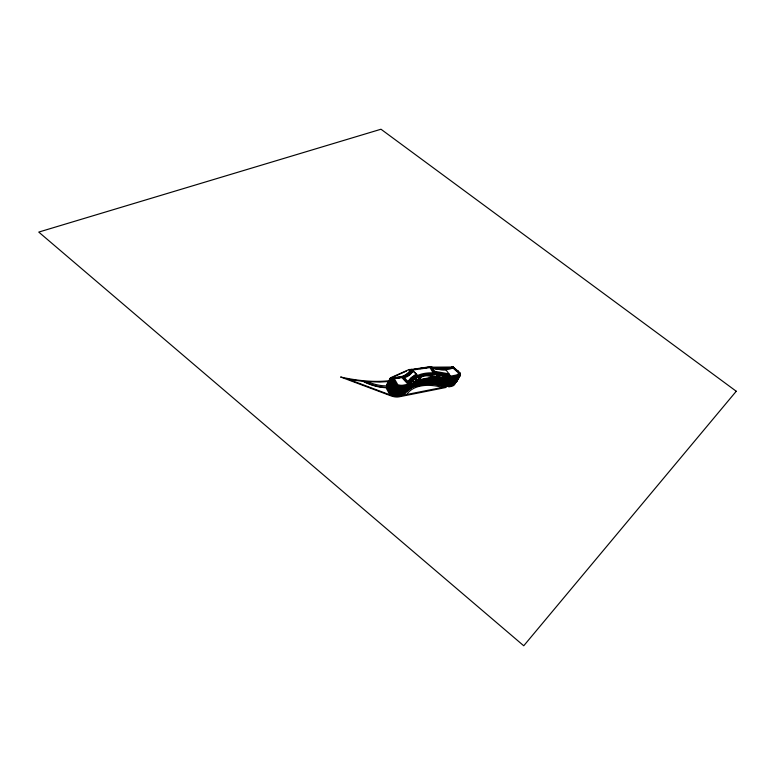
<?xml version="1.0" encoding="UTF-8"?>
<svg xmlns="http://www.w3.org/2000/svg" width="775" height="775" viewBox="0 0 775 775"><rect width="100%" height="100%" fill="white"/><g stroke="black" fill="none" stroke-linecap="round" stroke-linejoin="round"><path stroke-width="1.16" d="M458.287 371.118L457.647 370.566M410.924 369.53L429.96 366.74A34.73 18.891 28.9 0 0 444.966 368.764L445.344 368.735A34.73 18.891 28.9 0 0 452.891 366.778L460.069 373.027L459.691 373.686A11.712 6.452 29.9 0 1 456.194 376.669M386.996 387.878L388.004 385.718M391.695 378.878L392.373 377.628A37.568 21.245 27.5 0 0 410.953 369.481M406.245 390.9A50.453 29.421 30.9 0 0 403.3 395.182L398.534 396.132A12.071 7.053 28.5 0 1 390.988 395.221L386.919 387.733L388.256 385.873M388.672 386.957L387.665 389.118L388.856 386.967M389.767 384.952L390.852 382.937M389.844 385.097L391.026 382.947M387.849 389.118L388.934 387.113M391.859 384.778L388.847 390.958L391.569 385.931M392.944 382.772L394.213 380.757L393.032 382.918M388.662 390.958L392.034 384.778M393.206 382.918L394.117 380.903M389.844 392.799L395.134 382.753M396.248 384.448L390.852 394.649M392.073 393.235L388.982 387.665L392.073 393.235A12.08 7.043 28.5 0 0 394.088 393.865M393.051 392.906A12.09 7.033 28.5 0 1 392.382 392.663L392.412 392.605A12.09 7.033 28.5 0 0 393.08 392.847M406.061 390.213A50.549 29.343 30.9 0 0 405.054 392.024L400.278 392.964A12.09 7.033 28.5 0 1 392.722 392.043L396.5 385.107L392.373 377.628A37.51 21.206 27.5 0 0 401.043 376.64L408.851 385.146L403.155 395.211L408.822 385.204A50.772 29.179 30.8 0 1 417.909 376.573L421.242 375.245A50.772 29.179 30.8 0 1 432.963 373.724M393.613 393.71L392.315 395.667L393.4 393.526M394.504 391.511L395.599 389.505M392.315 395.667L393.593 393.574M394.514 391.646L395.793 389.554M396.713 387.626L397.992 385.533L396.907 387.684M394.707 391.704L395.812 389.689M416.514 374.054L410.857 377.832L407.447 382.385L403.533 378.132L404.298 377.183A40.184 22.688 27.5 0 0 413.027 370.973L416.514 374.054L408.212 381.126M400.307 386.018L394.669 396.18L397.914 390.009M394.669 396.18L398.108 390.038M404.172 378.82L404.637 377.968M397.74 396.093L403.417 386.057L398.001 396.219M397.846 396.238L403.417 386.057M413.094 370.867L412.562 371.816A40.164 22.707 27.5 0 1 410.915 373.831M407.447 382.385L407.921 381.542L403.998 377.28M400.433 395.589L403.746 389.583M400.588 395.56L403.901 389.554M400.549 395.734L406.071 385.727M459.74 373.87L458.567 375.885M403.039 395.076L406.342 389.079M407.447 387.083L408.706 385.059M416.214 373.773L416.049 374.897M414.548 379.827L415.758 377.783M415.962 379.033L417.173 376.989M418.18 376.95L418.558 376.282M418.345 376.892L418.723 376.214M422.249 376.737L423.353 374.771M423.654 376.253L424.903 374.257L423.77 376.388M429.156 367.205L429.505 366.594L433.574 373.686L432.799 374.974M425.727 375.962L426.986 373.976M432.276 368.009L434.126 371.225L448.967 373.85L448.493 374.674L433.651 372.058L431.811 368.842L432.547 368.077A37.239 20.227 28.9 0 0 445.858 369.733L445.964 369.723M432.479 370.004L432.944 369.171M433.351 371.535L433.826 370.702M433.651 372.058L434.126 371.225M433.322 374.441L433.7 373.773M436.577 375.923L437.681 373.967M439.803 382.995L438.514 384.904L439.59 382.821M438.698 384.933L439.764 382.86M445.189 377.483L446.303 375.546M452.203 367.97L452.891 366.778L460.04 373.085A11.712 6.452 29.9 0 1 456.543 376.069L450.885 385.718L454.121 379.798M444.182 383.974L443.087 386.037L444.366 384.022M445.499 382.22L446.613 380.273M447.727 378.336L448.822 376.272M454.46 382.685A11.644 6.51 29.9 0 1 450.953 385.708L445.499 386.628L451.224 376.921L445.615 386.773A50.453 29.421 30.9 0 0 427.412 383.557M447.698 383.596L448.018 383.053M448.396 382.395L448.744 381.794M449.083 381.193L454.46 379.663A11.693 6.471 29.9 0 0 455.739 379.237M449.781 379.992L450.101 379.45M450.827 378.19L451.525 376.979M453.811 376.592L448.221 386.25L453.627 376.573L456.582 376.011M455.235 377.871L456.494 375.914L450.885 385.718M456.591 378.859L453.142 384.7L456.436 378.733M457.463 376.882L458.664 374.887M457.618 376.999L458.577 374.955M405.199 392.179L400.307 392.906A12.09 7.033 28.5 0 1 394.766 392.615M407.902 373.23L407.979 373.424A37.558 21.254 27.5 0 1 407.514 373.86M416.737 383.296L405.325 391.811A4.698 2.732 28.8 0 1 403.562 392.305L394.843 393.099A0.978 0.572 28.6 0 1 393.642 392.402L387.432 384.206A1.443 0.843 28.3 0 1 387.645 383.296M415.419 384.671L404.957 392.479A4.698 2.732 28.8 0 1 403.194 392.983L394.465 393.778A0.978 0.572 28.6 0 1 393.264 393.08L387.064 384.894A1.443 0.843 28.3 0 1 387.277 383.974M416.059 384.516L404.647 393.041A4.689 2.732 28.8 0 1 402.884 393.545L394.155 394.339A0.978 0.572 28.6 0 1 392.954 393.652L386.764 385.456A1.443 0.843 28.3 0 1 386.977 384.545M417.463 380.99L407.011 388.769A4.708 2.722 28.8 0 1 405.248 389.263L396.519 390.038A0.978 0.572 28.6 0 1 395.308 389.341L389.089 381.145A1.453 0.843 28.3 0 1 389.302 380.234M418.103 380.845L406.701 389.331A4.708 2.722 28.8 0 1 404.938 389.825L396.199 390.6A0.978 0.572 28.6 0 1 394.998 389.912L388.779 381.717A1.453 0.843 28.3 0 1 388.992 380.806M416.776 382.22L406.323 390.009A4.698 2.722 28.8 0 1 404.56 390.503L395.831 391.278A0.978 0.572 28.6 0 1 394.63 390.59L388.411 382.395A1.443 0.843 28.3 0 1 388.624 381.484M416.466 382.782L406.013 390.571A4.698 2.732 28.8 0 1 404.25 391.065L395.521 391.85A0.978 0.572 28.6 0 1 394.32 391.162L388.11 382.966A1.443 0.843 28.3 0 1 388.323 382.056M416.097 383.451L405.645 391.249A4.698 2.732 28.8 0 1 403.872 391.743L395.153 392.528A0.978 0.572 28.6 0 1 393.952 391.84L387.742 383.644A1.443 0.843 28.3 0 1 387.955 382.734M420.05 378.355L407.698 387.529A4.708 2.722 28.8 0 1 405.935 388.013L397.197 388.779A0.978 0.572 28.6 0 1 395.996 388.091L389.757 379.895A1.453 0.843 28.3 0 1 389.97 378.985M419.74 378.907L407.388 388.091A4.708 2.722 28.8 0 1 405.616 388.585L396.887 389.35A0.978 0.572 28.6 0 1 395.686 388.653L389.457 380.467A1.453 0.843 28.3 0 1 389.67 379.556M392.489 377.347L390.338 378.307A1.453 0.843 28.3 0 0 390.125 379.207L396.364 387.403A0.978 0.572 28.6 0 0 397.575 388.101L406.303 387.335A4.708 2.722 28.8 0 0 408.076 386.841L421.377 376.979L421.106 376.166M394.63 376.388L406.429 371.118M418.878 377.125L420.554 376.476L418.839 377.183M403.533 378.132L403.833 378.035A40.164 22.707 27.5 0 0 404.211 377.9M413.211 385.282L430.997 381.746A1.259 0.717 29.6 0 0 431.229 381.658M411.719 386.076L430.687 382.298A1.259 0.717 29.6 0 0 431.094 381.688M411.351 386.744L430.319 382.957A1.259 0.717 29.6 0 0 430.735 382.424M411.041 387.306L430.009 383.509A1.259 0.717 29.6 0 0 430.387 382.811M451.505 384.749L446.138 385.863A50.482 29.402 30.9 0 0 434.543 383.15M414.577 382.821L432.373 379.324A1.259 0.717 29.6 0 0 432.75 378.626A1.259 0.717 29.6 0 0 433.128 377.968M413.085 383.615L432.062 379.876A1.259 0.717 29.6 0 0 432.295 379.789M413.898 384.051L431.685 380.535A1.259 0.717 29.6 0 0 432.111 380.157M413.588 384.613L431.375 381.087A1.259 0.717 29.6 0 0 431.752 380.389M450.159 382.588L453.104 382.007M450.12 382.637L453.065 382.056A11.673 6.481 29.9 0 0 455.38 380.961M396.374 393.671A12.09 7.033 28.5 0 0 399.939 393.584L404.744 392.586M449.432 383.838L452.406 383.199M452.067 383.799L446.691 384.904A50.511 29.372 30.9 0 0 443.872 384.051A50.511 29.372 30.9 0 1 446.729 384.855M449.083 384.439L452.028 383.848A11.654 6.491 29.9 0 0 454.625 382.482M448.56 385.34L446.168 385.814A50.482 29.402 30.9 0 0 436.848 383.46M399.048 395.202L403.853 394.194A50.482 29.402 30.9 0 1 405.451 391.52A50.511 29.372 30.9 0 0 404.366 393.264L399.6 394.204A12.08 7.043 28.5 0 1 394.756 394.02M415.642 380.922L433.438 377.444A1.269 0.707 29.6 0 0 433.816 376.747M414.073 381.823L433.06 378.103A1.269 0.707 29.6 0 0 433.467 377.793M413.763 382.385L432.75 378.655M401.305 391.104L403.213 390.736M448.454 381.852L453.792 380.806A11.683 6.481 29.9 0 0 455.419 380.234M450.817 381.445L453.762 380.864M448.105 382.453L450.498 381.988M400.966 391.724L405.761 390.736M453.443 381.407L448.076 382.511A50.588 29.314 30.9 0 0 445.257 381.649M400.617 392.344L405.422 391.356A50.511 29.372 30.9 0 0 404.395 393.206M447.417 383.654L449.81 383.189M415.952 380.36L433.748 376.882A1.269 0.707 29.6 0 0 434.155 376.282M446.39 377.774A50.714 29.227 30.8 0 1 450.159 378.897L455.535 377.812A11.703 6.462 29.9 0 0 458.345 376.224M452.552 378.442L455.497 377.871A11.703 6.462 29.9 0 0 458.374 376.175M452.203 379.043L455.187 378.413A11.693 6.462 29.9 0 0 456.804 377.842M407.137 388.256L402.332 389.234A12.119 7.014 28.5 0 1 394.756 388.304L392.189 383.625M451.854 379.643L454.809 379.072A11.693 6.471 29.9 0 0 457.153 377.919M402.022 389.806L405.838 389.06L401.993 389.864A12.119 7.014 28.5 0 1 400.317 389.98M449.403 380.651L451.505 380.244M452.522 379.992L454.489 379.614A11.693 6.471 29.9 0 0 455.768 379.178M406.449 389.496L401.644 390.484A12.109 7.014 28.5 0 1 400.53 390.629M403.242 390.677L401.334 391.046A12.109 7.023 28.5 0 1 396.451 390.91M436.964 374.654A50.753 29.198 30.8 0 1 450.856 377.696L456.233 376.611M408.163 386.396L403.358 387.364A12.138 7.004 28.5 0 1 399.784 387.432M452.9 377.842L455.884 377.212A11.703 6.452 29.9 0 0 458.471 375.865A11.703 6.452 29.9 0 1 455.845 377.27M402.671 388.614L406.497 387.878L402.709 388.556A12.129 7.004 28.5 0 1 399.135 388.633M404.046 386.115L408.851 385.146A50.772 29.179 30.8 0 1 417.938 376.514M437.313 374.044A50.772 29.179 30.8 0 1 451.205 377.086L453.627 376.573M419.837 368.551L422.133 368.202M425.572 367.67L427.868 367.321M414.199 369.336L416.504 369.007M419.924 368.571L422.259 368.193M425.678 367.757L427.984 367.427M389.331 380.699C373.037 382.482 356.539 380.554 340.603 376.999L390.92 395.841A13.068 7.634 28.5 0 0 399.096 396.829L446.071 387.452L445.906 386.715M389.438 381.455L379.857 382.075L363.998 381.484A36.822 21.128 27.4 0 0 388.488 387.335M430.135 367.176L451.873 367.04A0.988 0.543 29.9 0 1 452.852 367.447M392.518 377.687L396.471 385.165M429.573 382.734L432.324 382.831M428.168 380.893L447.369 382.986A5.115 2.858 30 0 0 449.316 382.782L456.456 380.912A3.662 2.034 30.2 0 0 457.608 379.469M427.848 381.445L447.059 383.538A5.115 2.868 30 0 0 448.996 383.325L456.146 381.455A3.662 2.034 30.2 0 0 457.114 379.363M429.883 382.366L446.681 384.187A5.115 2.868 30 0 0 448.618 383.983L455.768 382.104A3.662 2.034 30.2 0 0 456.853 380.341M425.969 382.521L446.361 384.739A5.115 2.868 30 0 0 448.308 384.526L455.448 382.647A3.662 2.034 30.2 0 0 456.543 380.883M429.912 377.793L449.142 379.924A5.125 2.858 30 0 0 451.079 379.721L458.228 377.871A3.672 2.025 30.2 0 0 459.197 375.778M430.735 378.588L448.754 380.583A5.125 2.858 30 0 0 450.701 380.38L457.851 378.52A3.672 2.025 30.2 0 0 459.003 377.086M429.224 379.014L448.444 381.135A5.125 2.858 30 0 0 450.391 380.932L457.531 379.062A3.672 2.034 30.2 0 0 458.5 376.979M430.048 379.808L448.066 381.784A5.125 2.858 30 0 0 450.004 381.581L457.153 379.721A3.662 2.034 30.2 0 0 458.238 377.958M427.335 380.099L447.747 382.337A5.125 2.858 30 0 0 449.694 382.133L456.833 380.263A3.662 2.034 30.2 0 0 457.628 377.832M431.423 377.377L449.452 379.382A5.134 2.848 30 0 0 451.399 379.178L458.548 377.328A3.672 2.025 30.2 0 0 459.633 375.565M431.811 368.842L432.082 368.91A37.219 20.247 28.9 0 0 433.051 369.162M421.193 375.468L421.687 376.418L408.386 386.279A4.708 2.722 28.8 0 1 406.623 386.773L397.885 387.529A0.978 0.572 28.6 0 1 396.684 386.832L390.435 378.646A1.453 0.843 28.3 0 1 390.648 377.735L408.88 369.607A2.073 1.172 28.8 0 1 410.75 369.82L410.585 370.15A37.558 21.254 27.5 0 1 409.045 372.387A37.558 21.254 27.5 0 0 410.614 370.092M453.685 368.144L457.86 371.632M418.548 376.33L411.089 369.21L410.682 369.956A2.238 1.269 28.8 0 0 410.314 370.053M451.089 376.95L451.205 377.086A50.772 29.179 30.8 0 0 437.342 373.996L432.934 373.782A50.772 29.179 30.8 0 0 421.203 375.303M448.008 386.299L448.822 386.89L451.321 386.405A12.516 6.994 29.9 0 0 455.322 383.092M429.321 366.672L429.931 366.798A34.73 18.891 28.9 0 0 452.862 366.827M423.915 374.761L450.149 378.171A5.134 2.848 30 0 0 452.096 377.968L459.246 376.127A3.672 2.025 30.2 0 0 459.527 373.037M423.605 375.313L449.829 378.723A5.134 2.848 30 0 0 451.777 378.52L458.926 376.669A3.672 2.025 30.2 0 0 460.011 374.916M445.199 368.755L451.234 377.037M392.005 378.307A37.558 21.254 27.5 0 0 392.45 378.316A37.558 21.254 27.5 0 1 392.034 378.248L396.122 385.795A12.138 6.994 28.5 0 0 403.707 386.744L408.512 385.766A50.753 29.198 30.8 0 1 417.599 377.134L420.893 375.856A50.753 29.198 30.8 0 1 432.615 374.335M393.245 381.688L395.783 386.425A12.138 7.004 28.5 0 0 396.461 386.667A12.138 7.004 28.5 0 1 395.812 386.367M392.382 381.377L395.473 386.996A12.129 7.004 28.5 0 0 397.498 387.626M391.84 380.496L395.444 387.054M393.041 383.935L395.105 387.674A12.129 7.004 28.5 0 0 396.48 388.072M392.228 383.567L394.795 388.246A12.119 7.014 28.5 0 0 402.361 389.186M392.402 385.127L394.446 388.866A12.119 7.014 28.5 0 0 395.124 389.108M392.363 385.185L394.417 388.924M390.522 382.937L394.078 389.554A12.109 7.014 28.5 0 0 395.424 389.999M392.237 387.306L393.739 390.174A12.109 7.023 28.5 0 0 395.114 390.571M389.844 384.187L393.4 390.803A12.1 7.023 28.5 0 0 395.444 391.375M392.063 389.496L393.09 391.365A12.1 7.033 28.5 0 0 394.436 391.811M392.034 389.544L393.061 391.423M389.176 385.427L392.722 392.043M390.881 389.796L392.382 392.663M410.43 374.296A40.164 22.707 27.5 0 1 409.927 374.742M409.655 374.964A40.164 22.707 27.5 0 1 407.631 376.34M407.311 376.524A40.164 22.707 27.5 0 1 406.332 377.028M404.938 377.628A40.164 22.707 27.5 0 1 404.579 377.774M404.085 386.066A12.148 6.994 28.5 0 1 396.5 385.107M438.388 369.384A35.979 19.569 28.9 0 0 445.596 369.636L445.983 369.607A35.979 19.569 28.9 0 0 452.929 367.97L458.713 373.133A10.453 5.754 29.9 0 1 455.816 375.148L450.769 376.117L441.585 373.782L432.44 372.843A52.09 29.944 30.8 0 0 420.408 374.383L417.028 375.691A52.09 29.944 30.8 0 0 409.336 381.813L407.834 384.303L403.358 385.156A10.85 6.248 28.5 0 1 397.788 384.71L394.272 378.539A38.808 21.942 27.5 0 0 412.067 370.13L430.038 367.544A35.979 19.569 28.9 0 0 437.488 369.258M408.222 373.23A37.558 21.254 27.5 0 0 408.871 372.562A37.558 21.254 27.5 0 1 408.415 373.066M403.504 376.282A37.558 21.254 27.5 0 0 407.262 374.063A37.558 21.254 27.5 0 1 405.335 375.41M401.45 377.037A37.558 21.254 27.5 0 0 402.506 376.679A37.558 21.254 27.5 0 1 401.779 376.979M398.03 377.842A37.558 21.254 27.5 0 0 399.6 377.532A37.558 21.254 27.5 0 1 398.398 377.832M450.885 377.638A50.753 29.198 30.8 0 0 436.993 374.606L432.586 374.393A50.753 29.198 30.8 0 0 420.864 375.914L417.57 377.192A50.753 29.198 30.8 0 0 408.483 385.824M451.709 367.767A34.72 18.9 28.9 0 0 452.552 367.379A34.72 18.9 28.9 0 1 451.961 367.699M450.507 368.232A34.72 18.9 28.9 0 1 449.568 368.532M447.543 369.007A34.72 18.9 28.9 0 1 445.751 369.268M438.96 369.268A34.72 18.9 28.9 0 1 437.672 369.123M434.155 368.522A34.72 18.9 28.9 0 1 433.7 368.425M430.532 367.621A34.72 18.9 28.9 0 0 430.987 367.747L451.563 367.582A0.988 0.543 29.9 0 1 452.145 367.738M403.736 386.686A12.138 6.994 28.5 0 1 396.161 385.737M459.12 374.935A11.703 6.452 29.9 0 1 458.722 375.575A11.703 6.452 29.9 0 0 459.091 374.993M411.796 381.455A50.733 29.218 30.8 0 1 413.424 380.079M414.305 379.45A50.733 29.218 30.8 0 1 416.214 378.316M421.397 376.272A50.733 29.218 30.8 0 1 427.064 375.216M436.625 375.265A50.733 29.218 30.8 0 1 438.873 375.536M442.302 376.127A50.733 29.218 30.8 0 1 445.799 376.921M403.397 387.306A12.138 7.004 28.5 0 1 399.813 387.384M398.505 387.161A12.138 7.004 28.5 0 1 397.168 386.822M407.96 373.502A37.558 21.254 27.5 0 1 407.485 373.918M405.034 375.575A37.558 21.254 27.5 0 1 403.794 376.195M450.788 368.173A34.72 18.9 28.9 0 1 449.858 368.493M447.514 369.055A34.72 18.9 28.9 0 1 446.08 369.278M438.505 369.278A34.72 18.9 28.9 0 1 437.642 369.181M399.474 388.004A12.129 7.004 28.5 0 0 403.048 387.936L407.824 387.016A50.714 29.227 30.8 0 1 408.803 385.262M398.825 387.907A12.129 7.004 28.5 0 1 398.166 387.781M397.808 387.064A12.138 7.004 28.5 0 1 397.129 386.88M456.843 377.783A11.693 6.462 29.9 0 1 455.187 378.413M446.671 379.188A50.675 29.256 30.8 0 1 449.49 380.05M407.447 387.694A50.685 29.247 30.8 0 1 408.464 385.882M457.395 377.716A11.693 6.471 29.9 0 1 454.809 379.072L449.461 380.108A50.666 29.256 30.8 0 0 446.632 379.237M456.95 378.617A11.683 6.471 29.9 0 1 454.111 380.263L448.773 381.31A50.627 29.285 30.8 0 0 445.005 380.186M401.683 390.426A12.109 7.014 28.5 0 1 400.568 390.571M396.8 390.28A12.109 7.014 28.5 0 0 399.367 390.6A12.109 7.014 28.5 0 1 396.093 390.183M395.453 389.941A12.109 7.014 28.5 0 1 394.107 389.496M445.034 380.128A50.627 29.285 30.8 0 1 448.802 381.252M456.01 380.099A11.673 6.481 29.9 0 1 453.414 381.465M400.995 391.666A12.1 7.023 28.5 0 1 396.112 391.53M400.656 392.286A12.1 7.033 28.5 0 1 396.432 392.276M455.564 381A11.664 6.491 29.9 0 1 452.726 382.656L447.388 383.712A50.549 29.343 30.9 0 0 442.69 382.346M394.097 392.441A12.09 7.033 28.5 0 1 392.751 391.985M413.443 380.932A1.182 0.678 29.1 0 1 412.998 380.583M413.511 380.215A1.182 0.678 29.1 0 1 413.308 380.021M408.958 370.062A2.073 1.172 28.8 0 1 409.423 370.072M399.968 393.526A12.09 7.033 28.5 0 1 396.403 393.613M454.382 382.404A11.664 6.491 29.9 0 1 452.377 383.257M388.701 387.703A37.345 21.419 27.4 0 1 386.919 387.733M388.798 386.725A37.365 21.4 27.4 0 1 387.452 386.735L391.501 394.281A12.071 7.043 28.5 0 0 399.086 395.143M403.823 394.252A50.482 29.402 30.9 0 1 405.422 391.578M454.722 382.511A11.654 6.5 29.9 0 1 451.476 384.807M406.681 394.514A47.973 27.977 30.9 0 1 442.457 387.403M406.749 391.123A50.046 29.188 30.9 0 0 403.949 395.056L445.015 386.89A50.046 29.188 30.9 0 0 427.442 383.925M407.175 390.687A50.046 29.188 30.9 0 1 407.621 390.261M408.086 389.844A50.046 29.188 30.9 0 1 408.561 389.447M409.055 389.06A50.046 29.188 30.9 0 1 409.558 388.692M411.186 387.645A50.046 29.188 30.9 0 1 413.55 386.454M415.468 385.708A50.046 29.188 30.9 0 1 416.127 385.495M423.421 384.08A50.046 29.188 30.9 0 1 424.216 384.022M387.887 385.863A34.768 19.947 27.4 0 1 367.641 381.775M736.25 391.249L523.745 645.769L38.75 232.083L380.99 129.231L736.25 391.249M363.136 381.407L348.517 379.314L389.873 394.814L386.028 387.713A37.345 21.419 27.4 0 1 363.136 381.407M456.146 378.985A11.693 6.471 29.9 0 0 456.804 378.52A11.693 6.471 29.9 0 1 456.117 379.043"/></g></svg>
